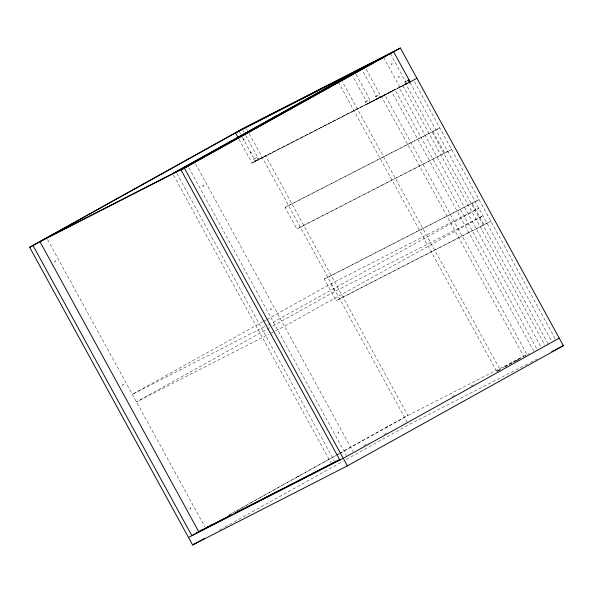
<?xml version="1.0" encoding="UTF-8"?>
<svg xmlns="http://www.w3.org/2000/svg" width="593" height="593" viewBox="0 0 593 593"><rect width="100%" height="100%" fill="white"/><g stroke="black" fill="none" stroke-linecap="round" stroke-linejoin="round"><path stroke-width="0.44" stroke-dasharray="2.96 2.22" d="M408.718 82.753L254.634 161.511L253.456 159.354L254.227 158.924M254.634 161.511L408.888 82.323M238.994 139.266L252.04 163.112L265.538 155.596L407.843 415.523L339.9 453.326M504.621 366.911L523.678 356.311L381.381 96.385L366.719 104.538L365.303 101.952L366.459 101.307L352.679 76.134M356.067 74.407L369.847 99.58L368.69 100.224L370.106 102.811L384.761 94.658L527.066 354.577L524.686 355.904M533.759 351.16L391.454 91.233L376.8 99.394L375.376 96.8L376.54 96.155L362.308 70.174M366.14 69.255L379.92 94.428L378.764 95.073L380.18 97.66L394.834 89.506L537.139 349.425M406.005 84.139L404.826 81.982L405.597 81.552M407.406 83.183L402.906 85.681L545.212 345.608M252.04 163.112L407.51 83.302M285.07 207.35L439.806 127.947L285.07 207.35L296.878 228.92L451.614 149.518L296.878 228.92M324.334 279.066L479.07 199.663L324.334 279.066L336.142 300.636L490.878 221.233L336.142 300.636M263.018 321.628L132.343 394.345L267.176 325.424M263.818 321.184L266.242 319.835M267.05 319.39L330.768 283.928L478.759 208.284L271.29 323.318M269.57 327.833L136.479 401.891L268.844 334.23M272.795 326.039L334.904 291.482L482.887 215.837L284.462 326.246L269.667 333.815M228.12 515.376L335.705 455.513M336.513 455.061L338.937 453.712M339.752 453.26L404.463 417.25L529.579 353.295M229.891 514.546L232.315 513.19M235.554 511.388L335.853 455.58M336.661 455.127L339.092 453.778M338.292 82.019L496.682 371.329L503.828 367.356M504.836 366.948L511.981 362.975M512.775 362.531L520.713 358.113M363.843 445.706L368.69 443.008M384.064 434.454L387.303 432.653M452.036 396.635L455.268 394.834M470.642 386.28L475.497 383.575M497.342 371.418L500.581 369.617M515.954 361.063L519.194 359.262M219.314 530.127L224.169 527.422M224.977 526.977L343.073 461.258M346.312 459.456L408.592 424.803L529.601 362.946M386.955 427.056C388.726 426.115 385.139 428.042 386.881 427.123M365.303 101.952L369.847 99.58M375.376 96.8L379.92 94.428M253.456 159.354L257.614 157.197L256.843 157.627L258.022 159.784M404.826 81.982L408.214 80.248M267.999 325.001L270.467 323.741M496.682 371.329L500.069 369.602L342.569 81.916M530.424 362.523L537.006 359.158M414.418 81.575L555.389 339.063M410.104 82.738L551.52 341.042M390.246 53.511L406.776 83.709M433.053 131.698L444.861 153.268M472.325 203.421L484.133 224.992M548.095 343.829L405.79 83.909L399.037 87.66L540.898 346.772M383.493 57.262L400.03 87.46M246.51 128.748L247.392 130.364M249.164 133.603L407.769 423.291M330.768 283.928L334.904 291.482M243.13 130.742L244.012 132.358M245.739 135.515L258.793 159.354M239.305 131.683L240.625 134.092M242.352 137.242L255.405 161.081M195.601 163.935L353.102 451.621M188.856 167.693L346.356 455.38M176.914 173.49L334.415 461.176M173.527 175.224L331.027 462.903M47.618 239.587L205.119 527.266M54.6 261.12C55.431 263.915 56.624 259.341 54.6 261.12M122.21 384.612C123.04 387.407 124.233 382.833 122.21 384.612M202.584 185.476C203.421 188.27 204.615 183.697 202.584 185.476M189.819 508.105C190.649 510.899 191.843 506.326 189.819 508.105M243.048 139.377C243.879 142.172 245.072 137.598 243.048 139.377M250.127 152.319C250.965 155.114 252.158 150.54 250.127 152.319M270.193 308.968C271.023 311.762 272.224 307.189 270.193 308.968M337.802 432.46C338.633 435.255 339.833 430.674 337.802 432.46M391.032 63.733C391.862 66.527 393.055 61.954 391.032 63.733M398.118 76.675C398.948 79.469 400.142 74.896 398.118 76.675M297.597 476.779L298.85 476.097L297.597 476.779"/><path stroke-width="0.89" d="M29.65 247.303L245.621 127.132L400.379 48.026L563.35 345.697L347.379 465.868L192.621 544.974L29.65 247.303L242.255 129.155M351.345 73.695L337.847 81.211L354.733 71.968M172.637 173.593L361.419 68.551M176.025 171.866L364.806 66.816M339.856 460.049L181.021 169.932L390.246 53.511M181.021 169.932L400.379 48.026M416.916 78.224L409.392 82.405L408.214 80.248L408.985 79.818L407.628 80.515M196.572 532.929L203.043 529.327M205.623 528.044L191.873 535.694L33.038 245.576M207.239 527.147L208.862 526.243M210.478 525.346L212.094 524.442M331.472 463.719L333.096 462.814M334.86 461.984L336.476 461.087M559.214 338.143L343.243 458.322L188.485 537.428M192.621 544.974L204.755 538.229M238.875 130.883L393.633 51.776L410.163 81.975L408.518 82.82M383.493 57.262L235.51 132.914L238.119 137.68M46.728 237.956L194.712 162.312M187.966 166.07L39.976 241.714L198.811 531.832L340.226 459.553M207.209 527.236L231.048 515.05M235.162 512.952L259 500.766M260.646 499.921L284.492 487.735M286.137 486.897L309.976 474.704M311.621 473.866L315.728 471.769M317.374 470.924L335.46 461.68M337.106 460.835L338.751 459.998M551.824 351.582L553.469 350.745M555.115 349.9L563.35 345.697M184.408 168.197L347.379 465.868"/></g></svg>
